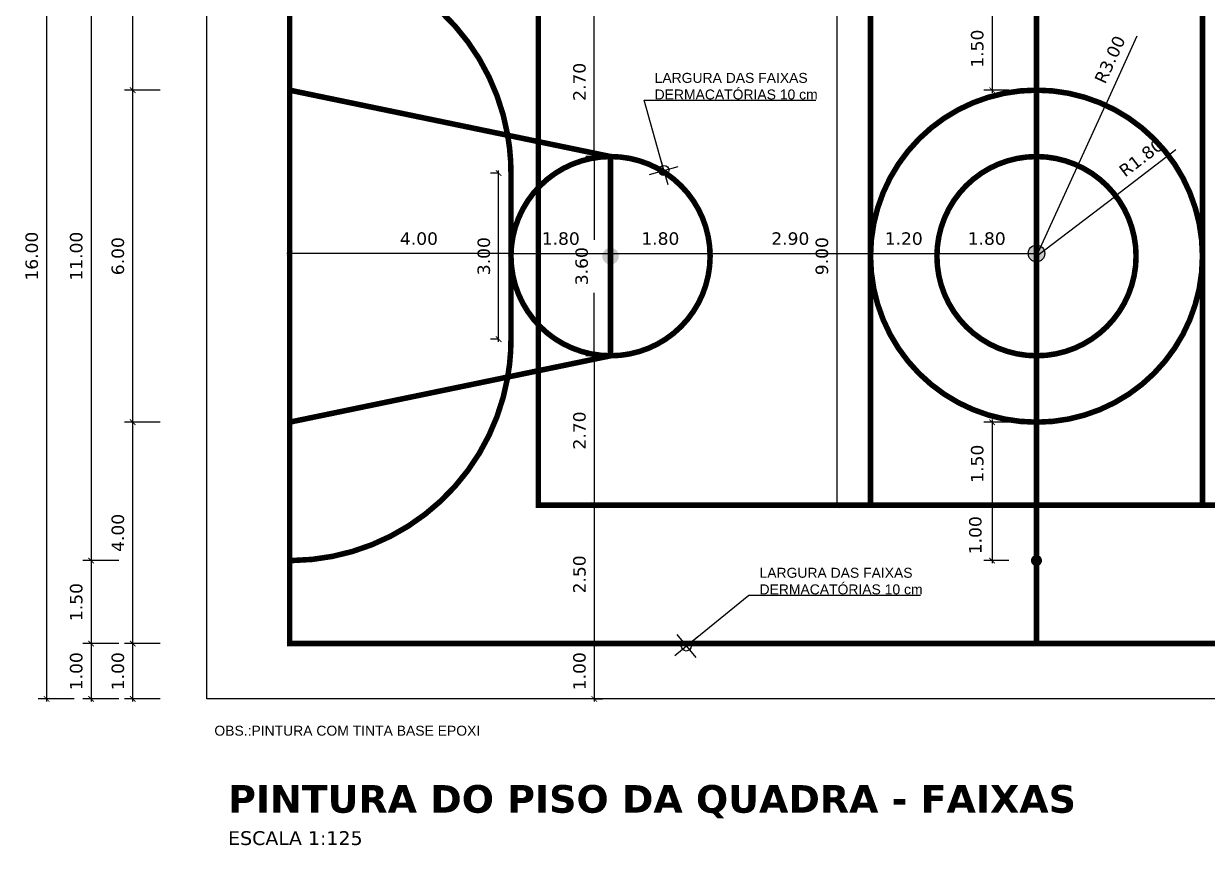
# Model space of a CAD drawing. Header units: inches. Extents: x -64 to 509, y -100 to 268.
# Drawn here: x 78.55 to 99.95, y 131.73 to 146.58 of the extents above; entities that cross this region are included whole.
import ezdxf

# ---------------------------------------------------------------- set-up
doc = ezdxf.new("R2010")
doc.units = ezdxf.units.IN
doc.header["$MEASUREMENT"] = 0
doc.header["$PDMODE"] = 35
for name, color, linetype in [('BASQUETE', 10, 'Continuous'), ('COTA', 1, 'Continuous'), ('HACHURA', 1, 'Continuous'), ('LINHA', 1, 'Continuous'), ('VISTA1', 1, 'Continuous'), ('VOLEIBOL', 1, 'Continuous')]:
    doc.layers.add(name, color=color, linetype=linetype)
doc.layers.add('futsal', color=8, linetype='Continuous', lineweight=5)
doc.styles.add('AMB125', font='verdana.ttf')
doc.styles.add('ARQ_COTAS', font='arial.ttf')
doc.styles.add('COTA125', font='arial.ttf')
doc.styles.add('ROMANS', font='arial.ttf')
doc.styles.get("Standard").update_dxf_attribs({"font": 'verdana.ttf'})
doc.dimstyles.new('ARQ_100', dxfattribs={"dimtxt": 0.1, "dimasz": 0.1, "dimexe": 0.1, "dimexo": 0.3, "dimgap": 0.1, "dimtad": 1, "dimrnd": 0.01, "dimzin": 6, "dimdsep": 46, "dimtxsty": 'ARQ_COTAS', "dimblk": 'DOT', "dimcen": 0.09, "dimclrd": 256, "dimclre": 256, "dimclrt": 2, "dimaunit": 1, "dimadec": 0, "dimazin": 0, "dimtfac": 1, "dimtmove": 2, "dimatfit": 3, "dimldrblk": 'DOT', "dimfxl": 0.4, "dimfxlon": 1, "dimtolj": 1, "dimtzin": 0, "dimarcsym": 0})
doc.dimstyles.new('COTA125', dxfattribs={"dimtxt": 0.225, "dimasz": 0.1, "dimexe": 0.15, "dimexo": 0.5, "dimgap": 0.15, "dimtad": 1, "dimzin": 4, "dimdsep": 46, "dimtxsty": 'COTA125', "dimblk": 'ARCHTICK', "dimcen": -0.1, "dimdle": 0.05, "dimclrd": 256, "dimclre": 256, "dimclrt": 2, "dimadec": 0, "dimazin": 0, "dimtfac": 1, "dimtix": 1, "dimtmove": 2, "dimatfit": 3, "dimldrblk": 'OPEN30', "dimfxl": 0.5, "dimfxlon": 1, "dimtvp": 0.5, "dimtfillclr": 2, "dimtolj": 1, "dimtzin": 4, "dimarcsym": 0})
doc.dimstyles.new('COTA125$0', dxfattribs={"dimtxt": 0.225, "dimasz": 0.1, "dimexe": 0.15, "dimexo": 0.5, "dimgap": 0.15, "dimtad": 1, "dimzin": 4, "dimdsep": 46, "dimtxsty": 'AMB125', "dimblk": 'ARCHTICK', "dimcen": -0.1, "dimdle": 0.05, "dimclrd": 256, "dimclre": 256, "dimclrt": 3, "dimadec": 0, "dimazin": 0, "dimtfac": 1, "dimtix": 1, "dimtmove": 2, "dimatfit": 3, "dimldrblk": 'OPEN30', "dimfxl": 0.5, "dimfxlon": 1, "dimtvp": 0.5, "dimtfillclr": 2, "dimtolj": 1, "dimtzin": 4, "dimarcsym": 0})
doc.dimstyles.new('DOT10', dxfattribs={"dimtxt": 0.02, "dimasz": 0.01, "dimexe": 0.025, "dimexo": 0.1, "dimgap": 0.012, "dimtad": 1, "dimrnd": 0.001, "dimzin": 4, "dimdsep": 46, "dimtxsty": 'ROMANS', "dimblk": 'OBLIQUE', "dimcen": 0.09, "dimclrd": 1, "dimclrt": 1, "dimadec": 0, "dimazin": 0, "dimtfac": 1.777778, "dimtix": 1, "dimtmove": 0, "dimatfit": 3, "dimldrblk": 'DOT', "dimfxl": 1, "dimtolj": 1, "dimtzin": 0, "dimarcsym": 0})

# ---------------------------------------------------------------- blocks, each defined once
blk = doc.blocks.new('_ArchTick')
at = {"color": 0, "linetype": 'ByBlock', "const_width": 0.15}
blk.add_lwpolyline([(-0.5, -0.5), (0.5, 0.5)], dxfattribs=at)
blk = doc.blocks.new('*D352')
at = {"layer": 'COTA', "lineweight": -2, "transparency": 16777216}
for p, q in [((81.021, 149.38), (80.371, 149.38)), ((80.521, 149.43), (80.521, 145.329)), ((81.021, 145.379), (80.371, 145.379))]:
    blk.add_line(p, q, dxfattribs=at)
at = {"layer": 'DEFPOINTS', "color": 0, "transparency": 16777216}
for p in [(83.395, 149.38), (80.521, 145.379), (83.36, 145.379)]:
    blk.add_point(p, dxfattribs=at)
at = {"layer": 'COTA', "lineweight": -2, "transparency": 16777216, "xscale": 0.1, "yscale": 0.1, "zscale": 0.1}
for p, rotation in [((80.521, 149.38), 90), ((80.521, 145.379), 270)]:
    blk.add_blockref('_ArchTick', p, dxfattribs=dict(at, rotation=rotation))
at = {"layer": 'COTA', "color": 2, "transparency": 16777216, "insert": (80.254, 147.38), "char_height": 0.225, "attachment_point": 5, "rotation": 90, "style": 'AMB125'}
blk.add_mtext('\\A1;4.00', dxfattribs=at)
blk = doc.blocks.new('_Open30')
at = {"color": 0, "linetype": 'ByBlock', "lineweight": -2}
for p, q in [((-1, 0.27), (0, 0)), ((0, 0), (-1, -0.27)), ((0, 0), (-1, 0))]:
    blk.add_line(p, q, dxfattribs=at)
blk = doc.blocks.new('*D353')
at = {"layer": 'COTA', "lineweight": -2, "transparency": 16777216}
for p, q in [((81.021, 145.379), (80.371, 145.379)), ((80.521, 145.429), (80.521, 139.331)), ((81.021, 139.381), (80.371, 139.381))]:
    blk.add_line(p, q, dxfattribs=at)
at = {"layer": 'DEFPOINTS', "color": 0, "transparency": 16777216}
for p in [(83.36, 145.379), (80.521, 139.381), (83.36, 139.381)]:
    blk.add_point(p, dxfattribs=at)
at = {"layer": 'COTA', "lineweight": -2, "transparency": 16777216, "xscale": 0.1, "yscale": 0.1, "zscale": 0.1}
for p, rotation in [((80.521, 145.379), 90), ((80.521, 139.381), 270)]:
    blk.add_blockref('_ArchTick', p, dxfattribs=dict(at, rotation=rotation))
at = {"layer": 'COTA', "color": 2, "transparency": 16777216, "insert": (80.254, 142.38), "char_height": 0.225, "attachment_point": 5, "rotation": 90, "style": 'AMB125'}
blk.add_mtext('\\A1;6.00', dxfattribs=at)
blk = doc.blocks.new('*D354')
at = {"layer": 'COTA', "lineweight": -2, "transparency": 16777216}
for p, q in [((81.021, 139.381), (80.371, 139.381)), ((80.521, 139.431), (80.521, 135.33)), ((81.021, 135.38), (80.371, 135.38))]:
    blk.add_line(p, q, dxfattribs=at)
at = {"layer": 'DEFPOINTS', "color": 0, "transparency": 16777216}
for p in [(83.36, 139.381), (80.521, 135.38), (83.395, 135.38)]:
    blk.add_point(p, dxfattribs=at)
at = {"layer": 'COTA', "lineweight": -2, "transparency": 16777216, "xscale": 0.1, "yscale": 0.1, "zscale": 0.1}
for p, rotation in [((80.521, 139.381), 90), ((80.521, 135.38), 270)]:
    blk.add_blockref('_ArchTick', p, dxfattribs=dict(at, rotation=rotation))
at = {"layer": 'COTA', "color": 2, "transparency": 16777216, "insert": (80.254, 137.38), "char_height": 0.225, "attachment_point": 5, "rotation": 90, "style": 'AMB125'}
blk.add_mtext('\\A1;4.00', dxfattribs=at)
blk = doc.blocks.new('*D355')
at = {"layer": 'COTA', "lineweight": -2, "transparency": 16777216}
for p, q in [((81.021, 135.38), (80.371, 135.38)), ((80.521, 135.43), (80.521, 134.33)), ((81.021, 134.38), (80.371, 134.38))]:
    blk.add_line(p, q, dxfattribs=at)
at = {"layer": 'DEFPOINTS', "color": 0, "transparency": 16777216}
for p in [(83.36, 135.38), (80.521, 134.38), (81.86, 134.38)]:
    blk.add_point(p, dxfattribs=at)
at = {"layer": 'COTA', "lineweight": -2, "transparency": 16777216, "xscale": 0.1, "yscale": 0.1, "zscale": 0.1}
for p, rotation in [((80.521, 135.38), 90), ((80.521, 134.38), 270)]:
    blk.add_blockref('_ArchTick', p, dxfattribs=dict(at, rotation=rotation))
at = {"layer": 'COTA', "color": 2, "transparency": 16777216, "insert": (80.254, 134.88), "char_height": 0.225, "attachment_point": 5, "rotation": 90, "style": 'AMB125'}
blk.add_mtext('\\A1;1.00', dxfattribs=at)
blk = doc.blocks.new('*D356')
at = {"layer": 'COTA', "lineweight": -2, "transparency": 16777216}
for p in [(99.38, 144.299), (96.86, 142.38)]:
    blk.add_line(p, (98.292, 143.471), dxfattribs=at)
at = {"layer": 'DEFPOINTS', "color": 0, "transparency": 16777216}
for p in [(98.292, 143.471), (96.86, 142.38)]:
    blk.add_point(p, dxfattribs=at)
at = {"layer": 'COTA', "lineweight": -2, "transparency": 16777216, "xscale": 0.1, "yscale": 0.1, "zscale": 0.1, "rotation": 217.2967773979657}
blk.add_blockref('_ArchTick', (98.292, 143.471), dxfattribs=at)
at = {"layer": 'COTA', "color": 2, "transparency": 16777216, "insert": (98.753, 144.158), "char_height": 0.225, "attachment_point": 5, "rotation": 37.2968, "style": 'AMB125'}
blk.add_mtext('\\A1;R1.80', dxfattribs=at)
blk = doc.blocks.new('*D357')
at = {"layer": 'COTA', "lineweight": -2, "transparency": 16777216}
for p in [(98.673, 146.353), (96.86, 142.38)]:
    blk.add_line(p, (98.105, 145.109), dxfattribs=at)
at = {"layer": 'DEFPOINTS', "color": 0, "transparency": 16777216}
for p in [(98.105, 145.109), (96.86, 142.38)]:
    blk.add_point(p, dxfattribs=at)
at = {"layer": 'COTA', "lineweight": -2, "transparency": 16777216, "xscale": 0.1, "yscale": 0.1, "zscale": 0.1, "rotation": 245.4689857026562}
blk.add_blockref('_ArchTick', (98.105, 145.109), dxfattribs=at)
at = {"layer": 'COTA', "color": 2, "transparency": 16777216, "insert": (98.188, 145.933), "char_height": 0.225, "attachment_point": 5, "rotation": 65.469, "style": 'AMB125'}
blk.add_mtext('\\A1;R3.00', dxfattribs=at)
blk = doc.blocks.new('*D359')
at = {"layer": 'COTA', "lineweight": -2, "transparency": 16777216}
for p, q in [((96.36, 146.88), (95.907, 146.88)), ((96.057, 146.93), (96.057, 145.33)), ((96.36, 145.38), (95.907, 145.38))]:
    blk.add_line(p, q, dxfattribs=at)
at = {"layer": 'DEFPOINTS', "color": 0, "transparency": 16777216}
for p in [(96.86, 146.88), (96.057, 145.38), (96.86, 145.38)]:
    blk.add_point(p, dxfattribs=at)
at = {"layer": 'COTA', "lineweight": -2, "transparency": 16777216, "xscale": 0.1, "yscale": 0.1, "zscale": 0.1}
for p, rotation in [((96.057, 146.88), 90), ((96.057, 145.38), 270)]:
    blk.add_blockref('_ArchTick', p, dxfattribs=dict(at, rotation=rotation))
at = {"layer": 'COTA', "color": 2, "transparency": 16777216, "insert": (95.79, 146.13), "char_height": 0.225, "attachment_point": 5, "rotation": 90, "style": 'AMB125'}
blk.add_mtext('\\A1;1.50', dxfattribs=at)
blk = doc.blocks.new('*D360')
at = {"layer": 'COTA', "lineweight": -2, "transparency": 16777216}
for p, q in [((96.36, 139.38), (95.907, 139.38)), ((96.057, 139.43), (96.057, 137.83)), ((96.36, 137.88), (95.907, 137.88))]:
    blk.add_line(p, q, dxfattribs=at)
at = {"layer": 'DEFPOINTS', "color": 0, "transparency": 16777216}
for p in [(96.86, 139.38), (96.057, 137.88), (96.86, 137.88)]:
    blk.add_point(p, dxfattribs=at)
at = {"layer": 'COTA', "lineweight": -2, "transparency": 16777216, "xscale": 0.1, "yscale": 0.1, "zscale": 0.1}
for p, rotation in [((96.057, 139.38), 90), ((96.057, 137.88), 270)]:
    blk.add_blockref('_ArchTick', p, dxfattribs=dict(at, rotation=rotation))
at = {"layer": 'COTA', "color": 2, "transparency": 16777216, "insert": (95.79, 138.63), "char_height": 0.225, "attachment_point": 5, "rotation": 90, "style": 'AMB125'}
blk.add_mtext('\\A1;1.50', dxfattribs=at)
blk = doc.blocks.new('*D361')
at = {"layer": 'COTA', "lineweight": -2, "transparency": 16777216}
for p, q in [((88.866, 140.63), (88.866, 137.83)), ((88.866, 140.58), (88.716, 140.58)), ((89.366, 137.88), (88.716, 137.88))]:
    blk.add_line(p, q, dxfattribs=at)
at = {"layer": 'DEFPOINTS', "color": 0, "transparency": 16777216}
for p in [(89.16, 140.58), (88.866, 137.88), (89.931, 137.88)]:
    blk.add_point(p, dxfattribs=at)
at = {"layer": 'COTA', "lineweight": -2, "transparency": 16777216, "xscale": 0.1, "yscale": 0.1, "zscale": 0.1}
for p, rotation in [((88.866, 140.58), 90), ((88.866, 137.88), 270)]:
    blk.add_blockref('_ArchTick', p, dxfattribs=dict(at, rotation=rotation))
at = {"layer": 'COTA', "color": 2, "transparency": 16777216, "insert": (88.599, 139.23), "char_height": 0.225, "attachment_point": 5, "rotation": 90, "style": 'AMB125'}
blk.add_mtext('\\A1;2.70', dxfattribs=at)
blk = doc.blocks.new('*D362')
at = {"layer": 'COTA', "lineweight": -2, "transparency": 16777216}
for p, q in [((89.366, 146.88), (88.716, 146.88)), ((88.866, 144.13), (88.866, 146.93)), ((88.866, 144.18), (88.716, 144.18))]:
    blk.add_line(p, q, dxfattribs=at)
at = {"layer": 'DEFPOINTS', "color": 0, "transparency": 16777216}
for p in [(88.866, 146.88), (89.931, 146.88), (89.16, 144.18)]:
    blk.add_point(p, dxfattribs=at)
at = {"layer": 'COTA', "lineweight": -2, "transparency": 16777216, "xscale": 0.1, "yscale": 0.1, "zscale": 0.1}
for p, rotation in [((88.866, 146.88), 90), ((88.866, 144.18), 270)]:
    blk.add_blockref('_ArchTick', p, dxfattribs=dict(at, rotation=rotation))
at = {"layer": 'COTA', "color": 2, "transparency": 16777216, "insert": (88.599, 145.53), "char_height": 0.225, "attachment_point": 5, "rotation": 90, "style": 'AMB125'}
blk.add_mtext('\\A1;2.70', dxfattribs=at)
blk = doc.blocks.new('*D363')
at = {"layer": 'COTA', "lineweight": -2, "transparency": 16777216}
for p, q in [((83.36, 142.429), (83.36, 142.579)), ((87.36, 142.429), (87.36, 142.579)), ((87.41, 142.429), (83.31, 142.429))]:
    blk.add_line(p, q, dxfattribs=at)
at = {"layer": 'DEFPOINTS', "color": 0, "transparency": 16777216}
for p in [(83.36, 142.429), (83.36, 142.38), (87.36, 142.429)]:
    blk.add_point(p, dxfattribs=at)
at = {"layer": 'COTA', "lineweight": -2, "transparency": 16777216, "xscale": 0.1, "yscale": 0.1, "zscale": 0.1, "rotation": 180}
blk.add_blockref('_ArchTick', (83.36, 142.429), dxfattribs=at)
at = {"layer": 'COTA', "lineweight": -2, "transparency": 16777216, "xscale": 0.1, "yscale": 0.1, "zscale": 0.1}
blk.add_blockref('_ArchTick', (87.36, 142.429), dxfattribs=at)
at = {"layer": 'COTA', "color": 2, "transparency": 16777216, "insert": (85.696, 142.696), "char_height": 0.225, "attachment_point": 5, "style": 'AMB125'}
blk.add_mtext('\\A1;4.00', dxfattribs=at)
blk = doc.blocks.new('*D364')
at = {"layer": 'COTA', "lineweight": -2, "transparency": 16777216}
for p, q in [((89.16, 142.429), (89.16, 142.579)), ((90.96, 142.429), (90.96, 142.579)), ((89.11, 142.429), (91.01, 142.429))]:
    blk.add_line(p, q, dxfattribs=at)
at = {"layer": 'DEFPOINTS', "color": 0, "transparency": 16777216}
for p in [(89.16, 142.38), (90.96, 142.429), (90.96, 142.38)]:
    blk.add_point(p, dxfattribs=at)
at = {"layer": 'COTA', "lineweight": -2, "transparency": 16777216, "xscale": 0.1, "yscale": 0.1, "zscale": 0.1, "rotation": 180}
blk.add_blockref('_ArchTick', (89.16, 142.429), dxfattribs=at)
at = {"layer": 'COTA', "lineweight": -2, "transparency": 16777216, "xscale": 0.1, "yscale": 0.1, "zscale": 0.1}
blk.add_blockref('_ArchTick', (90.96, 142.429), dxfattribs=at)
at = {"layer": 'COTA', "color": 2, "transparency": 16777216, "insert": (90.06, 142.696), "char_height": 0.225, "attachment_point": 5, "style": 'AMB125'}
blk.add_mtext('\\A1;1.80', dxfattribs=at)
blk = doc.blocks.new('*D365')
at = {"layer": 'COTA', "lineweight": -2, "transparency": 16777216}
for p, q in [((90.96, 142.429), (90.96, 142.579)), ((93.86, 142.429), (93.86, 142.579)), ((90.91, 142.429), (93.91, 142.429))]:
    blk.add_line(p, q, dxfattribs=at)
at = {"layer": 'DEFPOINTS', "color": 0, "transparency": 16777216}
for p in [(90.96, 142.38), (93.86, 142.429), (93.86, 142.38)]:
    blk.add_point(p, dxfattribs=at)
at = {"layer": 'COTA', "lineweight": -2, "transparency": 16777216, "xscale": 0.1, "yscale": 0.1, "zscale": 0.1, "rotation": 180}
blk.add_blockref('_ArchTick', (90.96, 142.429), dxfattribs=at)
at = {"layer": 'COTA', "lineweight": -2, "transparency": 16777216, "xscale": 0.1, "yscale": 0.1, "zscale": 0.1}
blk.add_blockref('_ArchTick', (93.86, 142.429), dxfattribs=at)
at = {"layer": 'COTA', "color": 2, "transparency": 16777216, "insert": (92.41, 142.696), "char_height": 0.225, "attachment_point": 5, "style": 'AMB125'}
blk.add_mtext('\\A1;2.90', dxfattribs=at)
blk = doc.blocks.new('*D366')
at = {"layer": 'COTA', "lineweight": -2, "transparency": 16777216}
for p, q in [((93.86, 142.429), (93.86, 142.579)), ((95.06, 142.429), (95.06, 142.579)), ((93.81, 142.429), (95.11, 142.429))]:
    blk.add_line(p, q, dxfattribs=at)
at = {"layer": 'DEFPOINTS', "color": 0, "transparency": 16777216}
for p in [(93.86, 142.38), (95.06, 142.429), (95.06, 142.38)]:
    blk.add_point(p, dxfattribs=at)
at = {"layer": 'COTA', "lineweight": -2, "transparency": 16777216, "xscale": 0.1, "yscale": 0.1, "zscale": 0.1, "rotation": 180}
blk.add_blockref('_ArchTick', (93.86, 142.429), dxfattribs=at)
at = {"layer": 'COTA', "lineweight": -2, "transparency": 16777216, "xscale": 0.1, "yscale": 0.1, "zscale": 0.1}
blk.add_blockref('_ArchTick', (95.06, 142.429), dxfattribs=at)
at = {"layer": 'COTA', "color": 2, "transparency": 16777216, "insert": (94.46, 142.696), "char_height": 0.225, "attachment_point": 5, "style": 'AMB125'}
blk.add_mtext('\\A1;1.20', dxfattribs=at)
blk = doc.blocks.new('*D367')
at = {"layer": 'COTA', "lineweight": -2, "transparency": 16777216}
for p, q in [((95.06, 142.429), (95.06, 142.579)), ((96.86, 142.429), (96.86, 142.579)), ((95.01, 142.429), (96.91, 142.429))]:
    blk.add_line(p, q, dxfattribs=at)
at = {"layer": 'DEFPOINTS', "color": 0, "transparency": 16777216}
for p in [(95.06, 142.38), (96.86, 142.429), (96.86, 142.38)]:
    blk.add_point(p, dxfattribs=at)
at = {"layer": 'COTA', "lineweight": -2, "transparency": 16777216, "xscale": 0.1, "yscale": 0.1, "zscale": 0.1, "rotation": 180}
blk.add_blockref('_ArchTick', (95.06, 142.429), dxfattribs=at)
at = {"layer": 'COTA', "lineweight": -2, "transparency": 16777216, "xscale": 0.1, "yscale": 0.1, "zscale": 0.1}
blk.add_blockref('_ArchTick', (96.86, 142.429), dxfattribs=at)
at = {"layer": 'COTA', "color": 2, "transparency": 16777216, "insert": (95.96, 142.696), "char_height": 0.225, "attachment_point": 5, "style": 'AMB125'}
blk.add_mtext('\\A1;1.80', dxfattribs=at)
blk = doc.blocks.new('*D371')
at = {"layer": 'COTA', "lineweight": -2, "transparency": 16777216}
for p, q in [((87.137, 143.88), (86.987, 143.88)), ((87.137, 140.83), (87.137, 143.93)), ((87.137, 140.88), (86.987, 140.88))]:
    blk.add_line(p, q, dxfattribs=at)
at = {"layer": 'DEFPOINTS', "color": 0, "transparency": 16777216}
for p in [(87.137, 143.88), (87.36, 143.88), (87.36, 140.88)]:
    blk.add_point(p, dxfattribs=at)
at = {"layer": 'COTA', "lineweight": -2, "transparency": 16777216, "xscale": 0.1, "yscale": 0.1, "zscale": 0.1}
for p, rotation in [((87.137, 143.88), 90), ((87.137, 140.88), 270)]:
    blk.add_blockref('_ArchTick', p, dxfattribs=dict(at, rotation=rotation))
at = {"layer": 'COTA', "color": 2, "transparency": 16777216, "insert": (86.87, 142.38), "char_height": 0.225, "attachment_point": 5, "rotation": 90, "style": 'AMB125'}
blk.add_mtext('\\A1;3.00', dxfattribs=at)
blk = doc.blocks.new('*D376')
at = {"layer": 'COTA', "lineweight": -2, "transparency": 16777216}
for p, q in [((88.866, 144.23), (88.866, 142.678)), ((88.866, 144.18), (88.716, 144.18)), ((88.866, 140.53), (88.866, 141.72)), ((88.866, 140.58), (88.716, 140.58))]:
    blk.add_line(p, q, dxfattribs=at)
at = {"layer": 'DEFPOINTS', "color": 0, "transparency": 16777216}
for p in [(89.16, 144.18), (88.866, 140.58), (89.158, 140.58)]:
    blk.add_point(p, dxfattribs=at)
at = {"layer": 'COTA', "lineweight": -2, "transparency": 16777216, "xscale": 0.1, "yscale": 0.1, "zscale": 0.1}
for p, rotation in [((88.866, 144.18), 90), ((88.866, 140.58), 270)]:
    blk.add_blockref('_ArchTick', p, dxfattribs=dict(at, rotation=rotation))
at = {"layer": 'COTA', "color": 2, "transparency": 16777216, "insert": (88.639, 142.199), "char_height": 0.225, "attachment_point": 5, "rotation": 90, "style": 'AMB125'}
blk.add_mtext('\\A1;3.60', dxfattribs=at)
blk = doc.blocks.new('*D379')
at = {"layer": 'COTA', "lineweight": -2, "transparency": 16777216}
for p, q in [((89.366, 137.88), (88.716, 137.88)), ((88.866, 137.93), (88.866, 135.33)), ((88.866, 135.38), (89.016, 135.38))]:
    blk.add_line(p, q, dxfattribs=at)
at = {"layer": 'DEFPOINTS', "color": 0, "transparency": 16777216}
for p in [(89.931, 137.88), (88.776, 135.38), (88.866, 135.38)]:
    blk.add_point(p, dxfattribs=at)
at = {"layer": 'COTA', "lineweight": -2, "transparency": 16777216, "xscale": 0.1, "yscale": 0.1, "zscale": 0.1}
for p, rotation in [((88.866, 137.88), 90), ((88.866, 135.38), 270)]:
    blk.add_blockref('_ArchTick', p, dxfattribs=dict(at, rotation=rotation))
at = {"layer": 'COTA', "color": 2, "transparency": 16777216, "insert": (88.599, 136.63), "char_height": 0.225, "attachment_point": 5, "rotation": 90, "style": 'AMB125'}
blk.add_mtext('\\A1;2.50', dxfattribs=at)
blk = doc.blocks.new('*D380')
at = {"layer": 'COTA', "lineweight": -2, "transparency": 16777216}
for p, q in [((88.866, 135.43), (88.866, 134.33)), ((88.866, 135.38), (89.016, 135.38)), ((88.866, 134.38), (89.016, 134.38))]:
    blk.add_line(p, q, dxfattribs=at)
at = {"layer": 'DEFPOINTS', "color": 0, "transparency": 16777216}
for p in [(88.776, 135.38), (88.776, 134.38), (88.866, 134.38)]:
    blk.add_point(p, dxfattribs=at)
at = {"layer": 'COTA', "lineweight": -2, "transparency": 16777216, "xscale": 0.1, "yscale": 0.1, "zscale": 0.1}
for p, rotation in [((88.866, 135.38), 90), ((88.866, 134.38), 270)]:
    blk.add_blockref('_ArchTick', p, dxfattribs=dict(at, rotation=rotation))
at = {"layer": 'COTA', "color": 2, "transparency": 16777216, "insert": (88.599, 134.88), "char_height": 0.225, "attachment_point": 5, "rotation": 90, "style": 'AMB125'}
blk.add_mtext('\\A1;1.00', dxfattribs=at)
blk = doc.blocks.new('*D381')
at = {"layer": 'COTA', "lineweight": -2, "transparency": 16777216}
blk.add_arc((105.855, 146.88), 0.813, 180, 270, dxfattribs=at)
at = {"layer": 'DEFPOINTS', "color": 0, "transparency": 16777216}
for p in [(87.855, 146.88), (105.855, 146.88), (105.855, 146.88), (105.15, 146.473), (105.855, 137.88)]:
    blk.add_point(p, dxfattribs=at)
at = {"layer": 'COTA', "lineweight": -2, "transparency": 16777216, "xscale": 0.1, "yscale": 0.1, "zscale": 0.1, "rotation": 90}
blk.add_blockref('_ArchTick', (105.041, 146.88), dxfattribs=at)
at = {"layer": 'COTA', "lineweight": -2, "transparency": 16777216, "xscale": 0.1, "yscale": 0.1, "zscale": 0.1}
blk.add_blockref('_ArchTick', (105.855, 146.067), dxfattribs=at)
at = {"layer": 'COTA', "color": 2, "transparency": 16777216, "insert": (105.469, 146.494), "char_height": 0.225, "attachment_point": 5, "rotation": 315, "style": 'AMB125'}
blk.add_mtext('\\A1;90°', dxfattribs=at)
blk = doc.blocks.new('*D382')
at = {"layer": 'COTA', "lineweight": -2, "transparency": 16777216}
blk.add_arc((110.36, 149.38), 1.056, 180, 270, dxfattribs=at)
at = {"layer": 'DEFPOINTS', "color": 0, "transparency": 16777216}
for p in [(83.36, 149.38), (110.36, 149.38), (110.36, 149.38), (109.446, 148.852), (110.36, 135.38)]:
    blk.add_point(p, dxfattribs=at)
at = {"layer": 'COTA', "lineweight": -2, "transparency": 16777216, "xscale": 0.1, "yscale": 0.1, "zscale": 0.1}
for p, rotation in [((109.304, 149.38), 90.00000000000006), ((110.36, 148.324), 359.9999999999999)]:
    blk.add_blockref('_ArchTick', p, dxfattribs=dict(at, rotation=rotation))
at = {"layer": 'COTA', "color": 2, "transparency": 16777216, "insert": (109.802, 148.822), "char_height": 0.225, "attachment_point": 5, "rotation": 315, "style": 'AMB125'}
blk.add_mtext('\\A1;90°', dxfattribs=at)
blk = doc.blocks.new('_DOT')
at = {"color": 0, "linetype": 'ByBlock'}
blk.add_line((-0.5, 0), (-1, 0), dxfattribs=at)
at = {"color": 0, "linetype": 'ByBlock', "const_width": 0.5}
blk.add_lwpolyline([(-0.25, 0, 1), (0.25, 0, 1)], format="xyb", close=True, dxfattribs=at)
blk = doc.blocks.new('*D383')
at = {"layer": 'COTA', "lineweight": -2, "transparency": 16777216}
blk.add_arc((111.86, 150.38), 1.056, 185.4281, 264.5719, dxfattribs=at)
at = {"layer": 'DEFPOINTS', "color": 0, "transparency": 16777216}
for p in [(81.86, 150.38), (111.86, 150.38), (111.86, 150.38), (110.945, 149.852), (111.86, 134.38)]:
    blk.add_point(p, dxfattribs=at)
at = {"layer": 'COTA', "lineweight": -2, "transparency": 16777216, "xscale": 0.1, "yscale": 0.1, "zscale": 0.1}
for p, rotation in [((110.804, 150.38), 92.71406321400616), ((111.86, 149.324), 357.2859367859938)]:
    blk.add_blockref('_DOT', p, dxfattribs=dict(at, rotation=rotation))
at = {"layer": 'COTA', "color": 2, "transparency": 16777216, "insert": (111.22, 149.74), "char_height": 0.1, "attachment_point": 5, "rotation": 315, "style": 'ARQ_COTAS'}
blk.add_mtext('\\A1;90°', dxfattribs=at)
blk = doc.blocks.new('*D437')
at = {"layer": 'COTA', "lineweight": -2, "transparency": 16777216}
for p, q in [((96.36, 137.88), (95.907, 137.88)), ((96.057, 137.93), (96.057, 136.83)), ((96.36, 136.88), (95.907, 136.88))]:
    blk.add_line(p, q, dxfattribs=at)
at = {"layer": 'DEFPOINTS', "color": 0, "transparency": 16777216}
for p in [(96.86, 137.88), (96.057, 136.88), (96.86, 136.88)]:
    blk.add_point(p, dxfattribs=at)
at = {"layer": 'COTA', "lineweight": -2, "transparency": 16777216, "xscale": 0.1, "yscale": 0.1, "zscale": 0.1}
for p, rotation in [((96.057, 137.88), 90), ((96.057, 136.88), 270)]:
    blk.add_blockref('_ArchTick', p, dxfattribs=dict(at, rotation=rotation))
at = {"layer": 'COTA', "color": 2, "transparency": 16777216, "insert": (95.756, 137.338), "char_height": 0.225, "attachment_point": 5, "rotation": 90, "style": 'AMB125'}
blk.add_mtext('\\A1;1.00', dxfattribs=at)
blk = doc.blocks.new('*D451')
at = {"layer": 'COTA', "lineweight": -2, "transparency": 16777216}
for p, q in [((78.965, 150.43), (78.965, 134.33)), ((79.465, 150.38), (78.815, 150.38)), ((79.465, 134.38), (78.815, 134.38))]:
    blk.add_line(p, q, dxfattribs=at)
at = {"layer": 'DEFPOINTS', "color": 0, "transparency": 16777216}
for p in [(81.86, 150.38), (78.965, 134.38), (81.86, 134.38)]:
    blk.add_point(p, dxfattribs=at)
at = {"layer": 'COTA', "lineweight": -2, "transparency": 16777216, "xscale": 0.1, "yscale": 0.1, "zscale": 0.1}
for p, rotation in [((78.965, 150.38), 90), ((78.965, 134.38), 270)]:
    blk.add_blockref('_ArchTick', p, dxfattribs=dict(at, rotation=rotation))
at = {"layer": 'COTA', "color": 2, "transparency": 16777216, "insert": (78.698, 142.38), "char_height": 0.225, "attachment_point": 5, "rotation": 90, "style": 'AMB125'}
blk.add_mtext('\\A1;16.00', dxfattribs=at)
blk = doc.blocks.new('*D453')
at = {"layer": 'COTA', "lineweight": -2, "transparency": 16777216}
for p, q in [((80.27, 135.38), (79.62, 135.38)), ((79.77, 135.43), (79.77, 134.33)), ((80.27, 134.38), (79.62, 134.38))]:
    blk.add_line(p, q, dxfattribs=at)
at = {"layer": 'DEFPOINTS', "color": 0, "transparency": 16777216}
for p in [(83.36, 135.38), (79.77, 134.38), (81.86, 134.38)]:
    blk.add_point(p, dxfattribs=at)
at = {"layer": 'COTA', "lineweight": -2, "transparency": 16777216, "xscale": 0.1, "yscale": 0.1, "zscale": 0.1}
for p, rotation in [((79.77, 135.38), 90), ((79.77, 134.38), 270)]:
    blk.add_blockref('_ArchTick', p, dxfattribs=dict(at, rotation=rotation))
at = {"layer": 'COTA', "color": 2, "transparency": 16777216, "insert": (79.502, 134.88), "char_height": 0.225, "attachment_point": 5, "rotation": 90, "style": 'AMB125'}
blk.add_mtext('\\A1;1.00', dxfattribs=at)
blk = doc.blocks.new('*D454')
at = {"layer": 'COTA', "lineweight": -2, "transparency": 16777216}
for p, q in [((92.749, 146.88), (93.399, 146.88)), ((93.249, 146.93), (93.249, 137.83)), ((92.749, 137.88), (93.399, 137.88))]:
    blk.add_line(p, q, dxfattribs=at)
at = {"layer": 'DEFPOINTS', "color": 0, "transparency": 16777216}
for p in [(89.931, 146.88), (89.931, 137.88), (93.249, 137.88)]:
    blk.add_point(p, dxfattribs=at)
at = {"layer": 'COTA', "lineweight": -2, "transparency": 16777216, "xscale": 0.1, "yscale": 0.1, "zscale": 0.1}
for p, rotation in [((93.249, 146.88), 90), ((93.249, 137.88), 270)]:
    blk.add_blockref('_ArchTick', p, dxfattribs=dict(at, rotation=rotation))
at = {"layer": 'COTA', "color": 2, "transparency": 16777216, "insert": (92.982, 142.38), "char_height": 0.225, "attachment_point": 5, "rotation": 90, "style": 'AMB125'}
blk.add_mtext('\\A1;9.00', dxfattribs=at)
blk = doc.blocks.new('*D456')
at = {"layer": 'COTA', "lineweight": -2, "transparency": 16777216}
for p, q in [((80.27, 147.88), (79.62, 147.88)), ((79.77, 147.93), (79.77, 136.83)), ((80.27, 136.88), (79.62, 136.88))]:
    blk.add_line(p, q, dxfattribs=at)
at = {"layer": 'DEFPOINTS', "color": 0, "transparency": 16777216}
for p in [(83.395, 147.88), (79.77, 136.88), (83.395, 136.88)]:
    blk.add_point(p, dxfattribs=at)
at = {"layer": 'COTA', "lineweight": -2, "transparency": 16777216, "xscale": 0.1, "yscale": 0.1, "zscale": 0.1}
for p, rotation in [((79.77, 147.88), 90), ((79.77, 136.88), 270)]:
    blk.add_blockref('_ArchTick', p, dxfattribs=dict(at, rotation=rotation))
at = {"layer": 'COTA', "color": 2, "transparency": 16777216, "insert": (79.502, 142.38), "char_height": 0.225, "attachment_point": 5, "rotation": 90, "style": 'AMB125'}
blk.add_mtext('\\A1;11.00', dxfattribs=at)
blk = doc.blocks.new('*D457')
at = {"layer": 'COTA', "lineweight": -2, "transparency": 16777216}
for p, q in [((80.27, 136.88), (79.62, 136.88)), ((79.77, 136.93), (79.77, 135.33)), ((80.27, 135.38), (79.62, 135.38))]:
    blk.add_line(p, q, dxfattribs=at)
at = {"layer": 'DEFPOINTS', "color": 0, "transparency": 16777216}
for p in [(83.395, 136.88), (79.77, 135.38), (83.395, 135.38)]:
    blk.add_point(p, dxfattribs=at)
at = {"layer": 'COTA', "lineweight": -2, "transparency": 16777216, "xscale": 0.1, "yscale": 0.1, "zscale": 0.1}
for p, rotation in [((79.77, 136.88), 90), ((79.77, 135.38), 270)]:
    blk.add_blockref('_ArchTick', p, dxfattribs=dict(at, rotation=rotation))
at = {"layer": 'COTA', "color": 2, "transparency": 16777216, "insert": (79.502, 136.13), "char_height": 0.225, "attachment_point": 5, "rotation": 90, "style": 'AMB125'}
blk.add_mtext('\\A1;1.50', dxfattribs=at)
blk = doc.blocks.new('*D458')
at = {"layer": 'COTA', "lineweight": -2, "transparency": 16777216}
for p, q in [((87.36, 142.429), (87.36, 142.579)), ((89.16, 142.429), (89.16, 142.579)), ((87.31, 142.429), (89.21, 142.429))]:
    blk.add_line(p, q, dxfattribs=at)
at = {"layer": 'DEFPOINTS', "color": 0, "transparency": 16777216}
for p in [(87.36, 142.429), (89.16, 142.429), (89.16, 142.429)]:
    blk.add_point(p, dxfattribs=at)
at = {"layer": 'COTA', "lineweight": -2, "transparency": 16777216, "xscale": 0.1, "yscale": 0.1, "zscale": 0.1, "rotation": 180}
blk.add_blockref('_ArchTick', (87.36, 142.429), dxfattribs=at)
at = {"layer": 'COTA', "lineweight": -2, "transparency": 16777216, "xscale": 0.1, "yscale": 0.1, "zscale": 0.1}
blk.add_blockref('_ArchTick', (89.16, 142.429), dxfattribs=at)
at = {"layer": 'COTA', "color": 2, "transparency": 16777216, "insert": (88.26, 142.696), "char_height": 0.225, "attachment_point": 5, "style": 'AMB125'}
blk.add_mtext('\\A1;1.80', dxfattribs=at)
blk = doc.blocks.new('_Oblique')
at = {"color": 0, "linetype": 'ByBlock', "lineweight": -2}
blk.add_line((-0.5, -0.5), (0.5, 0.5), dxfattribs=at)
blk = doc.blocks.new('DOT')
for p, q in [((0, -1.5), (0, 1.5)), ((1.5, 0), (-1.5, 0))]:
    blk.add_line(p, q)
blk.add_circle((0, 0), 0.5)

msp = doc.modelspace()

# ---------------------------------------------------------------- hatches: boundary and pattern name
at = {"layer": 'BASQUETE'}
h = msp.add_hatch(color=30, dxfattribs=at)
h.dxf.hatch_style = 1
edge = h.paths.add_edge_path()
edge.add_arc((89.16, 142.38), 0.15, 90, 450)
at = {"layer": 'VOLEIBOL', "true_color": 0xffffff}
h = msp.add_hatch(color=7, dxfattribs=at)
h.dxf.hatch_style = 1
edge = h.paths.add_edge_path()
edge.add_arc((96.86, 142.429), 0.15, 0, 360)

# ---------------------------------------------------------------- linework, layer by layer
at = {"layer": 'BASQUETE', "color": 150, "const_width": 0.1}
for points in [[(83.395, 147.88), (83.395, 147.88, -0.362212), (87.301, 144.564, -0.362212)], [(96.86, 145.38, 1), (96.86, 139.38, 1)], [(96.86, 145.38, -1), (96.86, 139.38, -1)], [(87.301, 144.564, -0.043006), (87.36, 143.88)], [(87.301, 140.196, 0.043006), (87.36, 140.88)], [(83.395, 136.88), (83.395, 136.88, 0.362212), (87.301, 140.196, 0.362212)]]:
    msp.add_lwpolyline(points, format="xyb", dxfattribs=at)
at = {"layer": 'BASQUETE', "color": 30, "const_width": 0.1}
for points in [[(83.36, 145.379), (89.16, 144.18)], [(89.16, 144.18), (89.16, 140.58)], [(83.36, 139.381), (89.16, 140.58)]]:
    msp.add_lwpolyline(points, dxfattribs=at)
for points in [[(89.16, 144.18, 1), (89.16, 140.58, -7.28011)], [(89.16, 144.18, -1), (89.16, 140.58, 7.28011)], [(96.86, 144.18, 1), (96.86, 140.58, -7.28011)], [(96.86, 144.18, -1), (96.86, 140.58, 7.28011)]]:
    msp.add_lwpolyline(points, format="xyb", dxfattribs=at)
at = {"layer": 'BASQUETE', "color": 150, "const_width": 0.1}
msp.add_lwpolyline([(87.36, 143.88), (87.36, 140.88)], dxfattribs=at)
at = {"layer": 'futsal', "color": 30, "const_width": 0.1}
msp.add_lwpolyline([(83.36, 149.38), (110.36, 149.38), (110.36, 135.38), (83.36, 135.38)], close=True, dxfattribs=at)
at = {"layer": 'VISTA1'}
msp.add_lwpolyline([(81.86, 150.38), (111.86, 150.38), (111.86, 134.38), (81.86, 134.38)], close=True, dxfattribs=at)
at = {"layer": 'VOLEIBOL', "color": 7, "true_color": 0xffffff, "const_width": 0.1}
for points in [[(96.86, 149.38), (96.86, 135.38)], [(87.855, 144.454), (87.855, 146.88), (105.855, 146.88), (105.855, 144.454)], [(93.86, 146.88), (93.86, 137.88)], [(99.86, 146.88), (99.86, 137.88)], [(87.855, 144.454), (87.855, 140.306)], [(87.855, 140.306), (87.855, 137.88), (105.855, 137.88), (105.855, 140.306)]]:
    msp.add_lwpolyline(points, dxfattribs=at)
at = {"layer": 'VOLEIBOL', "const_width": 0.095}
msp.add_lwpolyline([(96.912, 136.88, -1), (96.807, 136.88, -1)], format="xyb", close=True, dxfattribs=at)
at = {"layer": 'VOLEIBOL', "color": 7, "true_color": 0xffffff}
msp.add_circle((96.86, 142.429), 0.15, dxfattribs=at)

# ---------------------------------------------------------------- texts
at = {"layer": 'HACHURA', "insert": (82.246, 132.823), "char_height": 0.5, "attachment_point": 1}
msp.add_mtext('{\\fVerdana|b1|i0|c0|p34;PINTURA DO PISO DA QUADRA - FAIXAS}\\P{\\H0.5x;ESCALA 1:125}', dxfattribs=at)
at = {"layer": 'LINHA', "color": 2, "char_height": 0.18, "attachment_point": 7, "style": 'ROMANS'}
for s, insert in [('\\A1;LARGURA DAS FAIXAS\\PDERMACATÓRIAS 10 cm', (89.957, 145.209)), ('\\A1;LARGURA DAS FAIXAS\\PDERMACATÓRIAS 10 cm', (91.853, 136.266)), ('\\A1;OBS.:PINTURA COM TINTA BASE EPOXI', (81.998, 133.713))]:
    msp.add_mtext(s, dxfattribs=dict(at, insert=insert))

# ---------------------------------------------------------------- dimensions: what is measured, and where the dimension line sits
at = {"layer": 'COTA'}
for base, p1, p2, picture, middle in [((78.965, 134.38), (81.86, 150.38), (81.86, 134.38), '*D451', (78.698, 142.38)), ((80.521, 145.379), (83.395, 149.38), (83.36, 145.379), '*D352', (80.254, 147.38)), ((79.77, 136.88), (83.395, 147.88), (83.395, 136.88), '*D456', (79.502, 142.38)), ((88.866, 146.88), (89.16, 144.18), (89.931, 146.88), '*D362', (88.599, 145.53)), ((93.249, 137.88), (89.931, 146.88), (89.931, 137.88), '*D454', (92.982, 142.38)), ((96.057, 145.38), (96.86, 146.88), (96.86, 145.38), '*D359', (95.79, 146.13)), ((80.521, 139.381), (83.36, 145.379), (83.36, 139.381), '*D353', (80.254, 142.38)), ((87.137, 143.88), (87.36, 140.88), (87.36, 143.88), '*D371', (86.87, 142.38)), ((88.866, 137.88), (89.16, 140.58), (89.931, 137.88), '*D361', (88.599, 139.23)), ((80.521, 135.38), (83.36, 139.381), (83.395, 135.38), '*D354', (80.254, 137.38)), ((96.057, 137.88), (96.86, 139.38), (96.86, 137.88), '*D360', (95.79, 138.63)), ((88.866, 135.38), (89.931, 137.88), (88.776, 135.38), '*D379', (88.599, 136.63)), ((79.77, 135.38), (83.395, 136.88), (83.395, 135.38), '*D457', (79.502, 136.13)), ((79.77, 134.38), (83.36, 135.38), (81.86, 134.38), '*D453', (79.502, 134.88)), ((80.521, 134.38), (83.36, 135.38), (81.86, 134.38), '*D355', (80.254, 134.88)), ((88.866, 134.38), (88.776, 135.38), (88.776, 134.38), '*D380', (88.599, 134.88))]:
    dim = msp.add_linear_dim(base=base, p1=p1, p2=p2, angle=90, dimstyle='COTA125$0', override={"dimclrt": 2}, dxfattribs=at)
    dim.commit()
    dim.dimension.update_dxf_attribs({"geometry": picture, "text_midpoint": middle})
dim = msp.add_angular_dim_2l(base=(110.945, 149.852), line1=((111.86, 150.38), (111.86, 134.38)), line2=((81.86, 150.38), (111.86, 150.38)), dimstyle='ARQ_100', dxfattribs=at)
dim.commit()
dim.dimension.update_dxf_attribs({"geometry": '*D383', "text_midpoint": (111.22, 149.74)})
for base, line1, line2, picture, middle in [((109.446, 148.852), ((110.36, 149.38), (110.36, 135.38)), ((83.36, 149.38), (110.36, 149.38)), '*D382', (109.802, 148.822)), ((105.15, 146.473), ((105.855, 146.88), (105.855, 137.88)), ((87.855, 146.88), (105.855, 146.88)), '*D381', (105.469, 146.494))]:
    dim = msp.add_angular_dim_2l(base=base, line1=line1, line2=line2, dimstyle='COTA125', override={"dimtxsty": 'AMB125'}, dxfattribs=at)
    dim.commit()
    dim.dimension.update_dxf_attribs({"geometry": picture, "text_midpoint": middle})
for mpoint, picture, middle in [((98.105, 145.109), '*D357', (98.188, 145.933)), ((98.292, 143.471), '*D356', (98.753, 144.158))]:
    dim = msp.add_radius_dim(center=(96.86, 142.38), mpoint=mpoint, dimstyle='COTA125', override={"dimtxsty": 'AMB125'}, dxfattribs=at)
    dim.commit()
    dim.dimension.update_dxf_attribs({"geometry": picture, "text_midpoint": middle})
dim = msp.add_linear_dim(base=(88.866, 140.58), p1=(89.16, 144.18), p2=(89.158, 140.58), angle=90, dimstyle='COTA125$0', override={"dimclrt": 2}, dxfattribs=at)
dim.commit()
dim.dimension.update_dxf_attribs({"geometry": '*D376', "text_midpoint": (88.639, 142.199), "dimtype": 160})
dim = msp.add_linear_dim(base=(83.36, 142.429), p1=(87.36, 142.429), p2=(83.36, 142.38), dimstyle='COTA125$0', override={"dimclrt": 2}, dxfattribs=at)
dim.commit()
dim.dimension.update_dxf_attribs({"geometry": '*D363', "text_midpoint": (85.696, 142.696), "dimtype": 160})
for base, p1, p2, picture, middle in [((89.16, 142.429), (87.36, 142.429), (89.16, 142.429), '*D458', (88.26, 142.696)), ((90.96, 142.429), (89.16, 142.38), (90.96, 142.38), '*D364', (90.06, 142.696)), ((93.86, 142.429), (90.96, 142.38), (93.86, 142.38), '*D365', (92.41, 142.696)), ((95.06, 142.429), (93.86, 142.38), (95.06, 142.38), '*D366', (94.46, 142.696)), ((96.86, 142.429), (95.06, 142.38), (96.86, 142.38), '*D367', (95.96, 142.696))]:
    dim = msp.add_linear_dim(base=base, p1=p1, p2=p2, dimstyle='COTA125$0', override={"dimclrt": 2}, dxfattribs=at)
    dim.commit()
    dim.dimension.update_dxf_attribs({"geometry": picture, "text_midpoint": middle})
dim = msp.add_linear_dim(base=(96.057, 136.88), p1=(96.86, 137.88), p2=(96.86, 136.88), angle=90, text='1.00', dimstyle='COTA125$0', override={"dimclrt": 2}, dxfattribs=at)
dim.commit()
dim.dimension.update_dxf_attribs({"geometry": '*D437', "text_midpoint": (95.756, 137.338), "dimtype": 160})

# ---------------------------------------------------------------- leaders
at = {"layer": 'LINHA', "annotation_type": 0, "has_hookline": 1, "hookline_direction": 0, "text_width": 2.913}
for points in [[(90.125, 143.928), (89.765, 145.197), (89.945, 145.197)], [(90.529, 135.335), (91.661, 136.254), (91.841, 136.254)]]:
    msp.add_leader(points, dimstyle='DOT10', override={"dimtxt": 0.18, "dimasz": 0.18, "dimgap": 0.012, "dimtad": 1, "dimcen": 0.18, "dimclrt": 2, "dimldrblk": 'DOT'}, dxfattribs=at)

doc.saveas('drawing.dxf')
